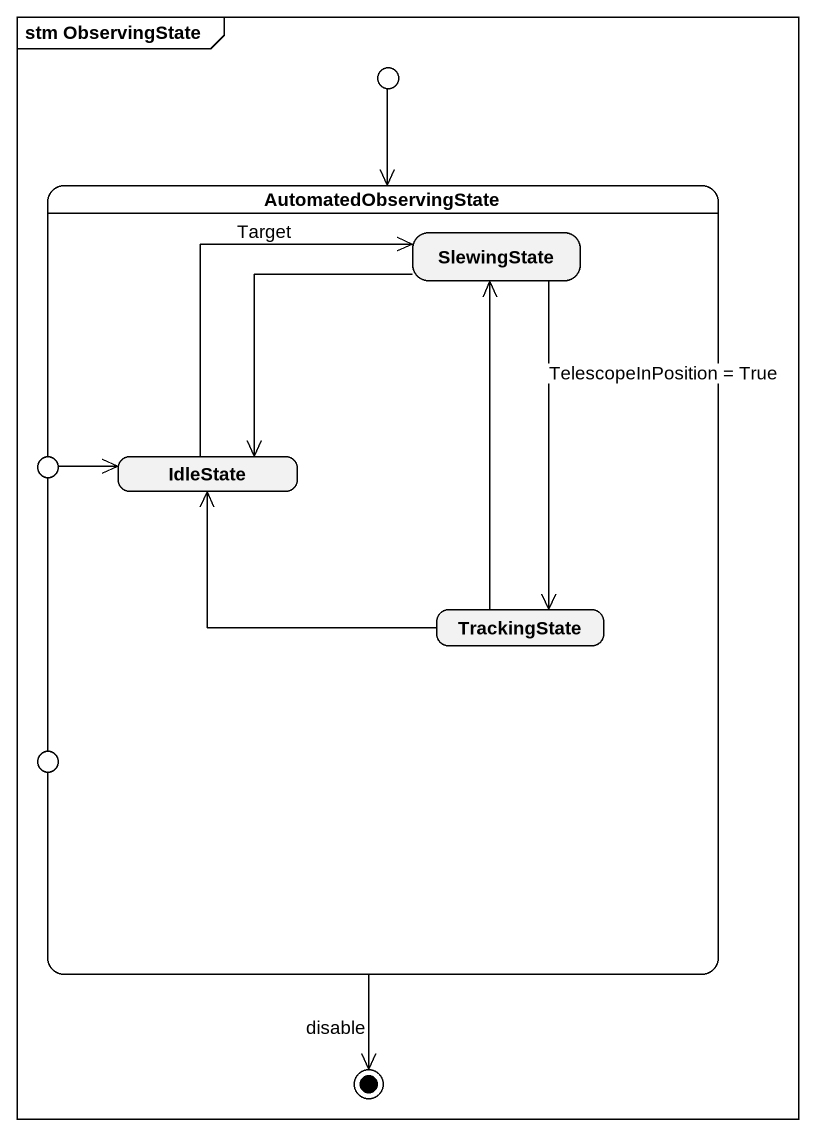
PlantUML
@startuml
mainframe stm ObservingState
hide empty description
state entry1 <<choice>>
state AutomatedObservingState {
  state SlewingState
  state IdleState
  state TrackingState
}
state entry2 <<choice>>
state entry3 <<choice>>
entry1 --> AutomatedObservingState
SlewingState --> IdleState
SlewingState --> TrackingState : TelescopeInPosition = True
entry2 -right-> IdleState
IdleState -up-> SlewingState : Target
TrackingState -up-> SlewingState
TrackingState -left-> IdleState
AutomatedObservingState --> [*] : disable
@enduml
